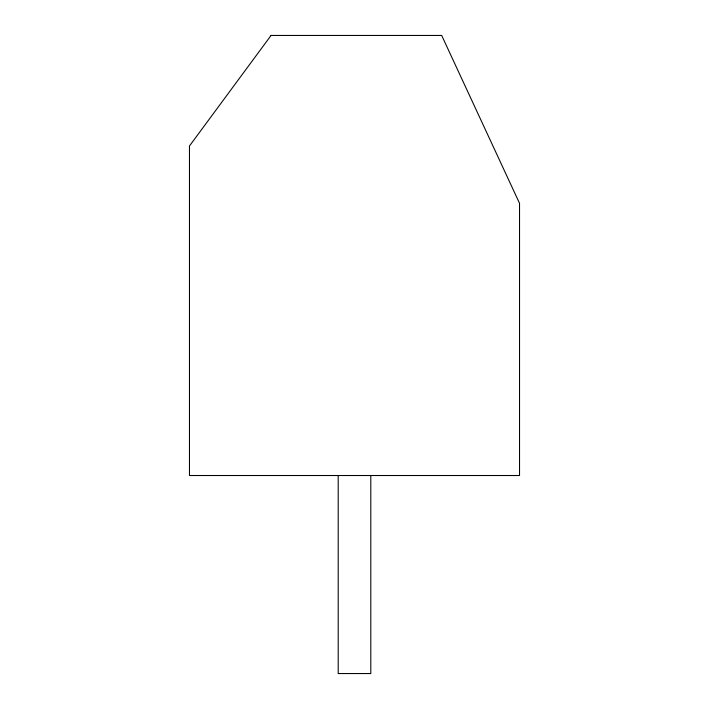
<?xml version="1.0" encoding="UTF-8"?>
<svg xmlns="http://www.w3.org/2000/svg" width="709" height="709" viewBox="0 0 709 709"><rect width="100%" height="100%" fill="white"/><g stroke="black" fill="none" stroke-linecap="round" stroke-linejoin="round"><path stroke-width="1.06" d="M370.798 475.517L370.798 673.55L338.202 673.55L338.202 475.517M271.051 35.45L189.471 145.992L189.471 475.517L519.529 475.517L519.529 203.306L441.689 35.45L271.051 35.45"/></g></svg>
